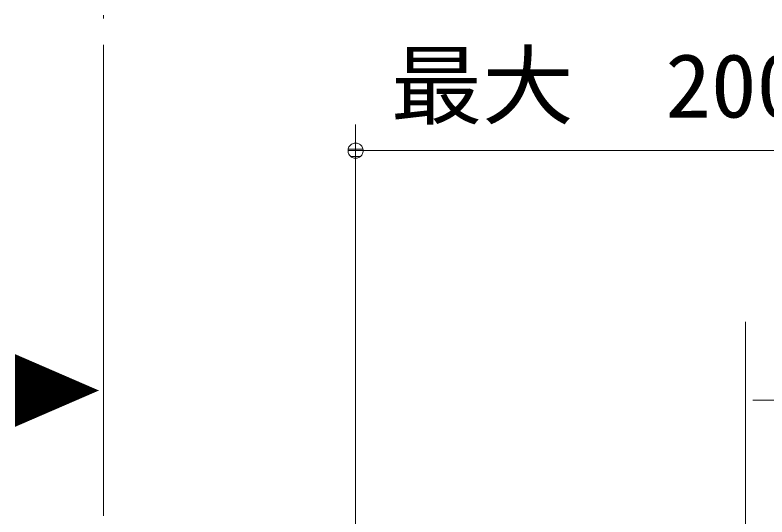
# Model space of a CAD drawing. Units: millimetres on the paper. Extents: x -305 to 305, y -152 to 152.
# Drawn here: x -143.67 to -114.92, y 62.46 to 81.64 of the extents above; entities that cross this region are included whole.
import ezdxf
from ezdxf.enums import TextEntityAlignment as Align

# ---------------------------------------------------------------- set-up
doc = ezdxf.new("R2010")
doc.units = ezdxf.units.MM
doc.linetypes.add('LONG_DOUBLE_CHAIN', pattern=[21.8, 18, -1, 0.6, -0.6, 0.6, -1])
doc.layers.add('0-3_0', color=7, linetype='Continuous', lineweight=9)
doc.layers.add('0-7_RV', color=7, linetype='Continuous', lineweight=9)
doc.styles.add('ＭＳ ゴシック', font='')
doc.styles.get('ＭＳ ゴシック').set_extended_font_data('MS Gothic')

# ---------------------------------------------------------------- blocks, each defined once
blk = doc.blocks.new('_DOTSMALL')
at = {"layer": '0-3_0'}
for p, q in [((0.0746, 0.1), (-0.0746, 0.1)), ((0.1223, -0.0248), (-0.1223, -0.0248))]:
    blk.add_line(p, q, dxfattribs=at)
for points in [[(0.125, 0), (0.124, 0.0157), (0.1211, 0.0311), (0.1162, 0.046), (0.1095, 0.0602), (0.1011, 0.0735), (0.0911, 0.0856), (0.0797, 0.0963), (0.067, 0.1055), (0.0532, 0.1131), (0.0386, 0.1189), (0.0234, 0.1228), (0.0078, 0.1248), (-0.0078, 0.1248), (-0.0234, 0.1228), (-0.0386, 0.1189), (-0.0532, 0.1131), (-0.067, 0.1055), (-0.0797, 0.0963), (-0.0911, 0.0856), (-0.1011, 0.0735), (-0.1095, 0.0602), (-0.1162, 0.046), (-0.1211, 0.0311), (-0.124, 0.0157), (-0.125, 0), (0, 0)], [(-0.125, 0), (-0.124, -0.0157), (-0.1211, -0.0311), (-0.1162, -0.046), (-0.1095, -0.0602), (-0.1011, -0.0735), (-0.0911, -0.0856), (-0.0797, -0.0963), (-0.067, -0.1055), (-0.0532, -0.1131), (-0.0386, -0.1189), (-0.0234, -0.1228), (-0.0078, -0.1248), (0.0078, -0.1248), (0.0234, -0.1228), (0.0386, -0.1189), (0.0532, -0.1131), (0.067, -0.1055), (0.0797, -0.0963), (0.0911, -0.0856), (0.1011, -0.0735), (0.1095, -0.0602), (0.1162, -0.046), (0.1211, -0.0311), (0.124, -0.0157), (0.125, 0), (0, 0)]]:
    blk.add_lwpolyline(points, close=True, dxfattribs=at)

msp = doc.modelspace()

# ---------------------------------------------------------------- linework, layer by layer
at = {"layer": '0-7_RV', "linetype": 'LONG_DOUBLE_CHAIN'}
for p, q in [((-140.284, 62.504), (-140.284, 81.641)), ((-130.649, 56.585), (-130.649, 69.923)), ((-115.741, 56.585), (-115.741, 69.923))]:
    msp.add_line(p, q, dxfattribs=at)
at = {"layer": '0-7_RV'}
for p, q in [((-130.649, 69.923), (-130.649, 77.462)), ((-130.649, 76.462), (-113.656, 76.462)), ((-113.14, 66.921), (-115.46, 66.921))]:
    msp.add_line(p, q, dxfattribs=at)
for centre, start, end in [((-140.284, 81.641), 0, 180), ((-130.649, 69.923), 0, 180), ((-115.741, 69.923), 0, 180), ((-140.284, 62.504), 180, 0)]:
    msp.add_arc(centre, 0.0001, start, end, dxfattribs=at)

# ---------------------------------------------------------------- block references
at = {"layer": '0-7_RV', "xscale": 2.32, "yscale": 2.32, "rotation": 180}
msp.add_blockref('_DOTSMALL', (-130.649, 76.462), dxfattribs=at)

# ---------------------------------------------------------------- texts
at = {"layer": '0-7_RV', "style": 'ＭＳ ゴシック', "width": 1.05}
msp.add_text('最大\u3000200', height=2.444, dxfattribs=at).set_placement((-129.311, 76.992), align=Align.BOTTOM_LEFT)
at = {"layer": '0-7_RV', "style": 'ＭＳ ゴシック', "width": 0.75}
msp.add_text('▼', height=2.889, rotation=90, dxfattribs=at).set_placement((-139.853, 65.818), align=Align.BOTTOM_LEFT)

doc.saveas('drawing.dxf')
